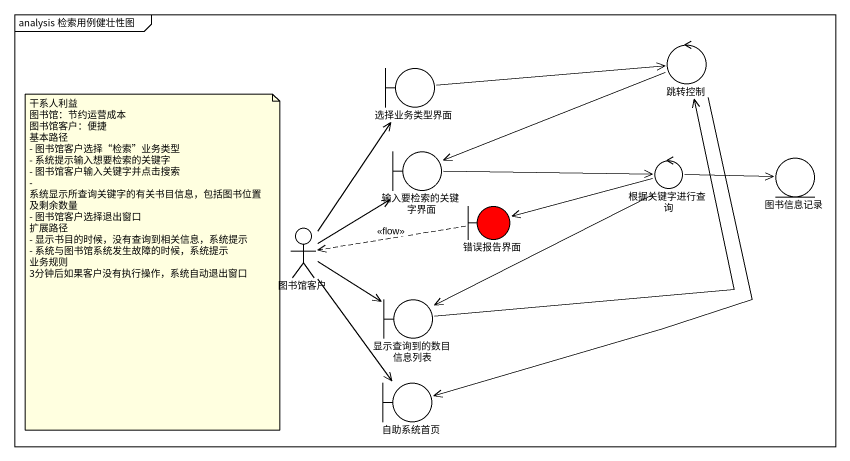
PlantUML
@startuml
mainframe analysis 检索用例健壮性图
control 跳转控制
boundary 选择业务类型界面
boundary 输入要检索的关键字界面
control 根据关键字进行查询
entity 图书信息记录
boundary 错误报告界面 #FF0000
actor 图书馆客户
boundary 显示查询到的数目信息列表
boundary 自助系统首页
跳转控制 -left-> 输入要检索的关键字界面
跳转控制 --> 自助系统首页
选择业务类型界面 -right-> 跳转控制
输入要检索的关键字界面 -right-> 根据关键字进行查询
根据关键字进行查询 -right-> 图书信息记录
根据关键字进行查询 -left-> 错误报告界面
根据关键字进行查询 -left-> 显示查询到的数目信息列表
错误报告界面 .left.> 图书馆客户 : <<flow>>
图书馆客户 -up-> 选择业务类型界面
图书馆客户 -up-> 输入要检索的关键字界面
图书馆客户 -right-> 显示查询到的数目信息列表
图书馆客户 --> 自助系统首页
显示查询到的数目信息列表 -up-> 跳转控制
note as N1
  干系人利益
  图书馆：节约运营成本
  图书馆客户：便捷
  基本路径
  - 图书馆客户选择“检索”业务类型
  - 系统提示输入想要检索的关键字
  - 图书馆客户输入关键字并点击搜索
  - 系统显示所查询关键字的有关书目信息，包括图书位置及剩余数量
  - 图书馆客户选择退出窗口
  扩展路径
  - 显示书目的时候，没有查询到相关信息，系统提示
  - 系统与图书馆系统发生故障的时候，系统提示
  业务规则
  3分钟后如果客户没有执行操作，系统自动退出窗口
end note
@enduml
